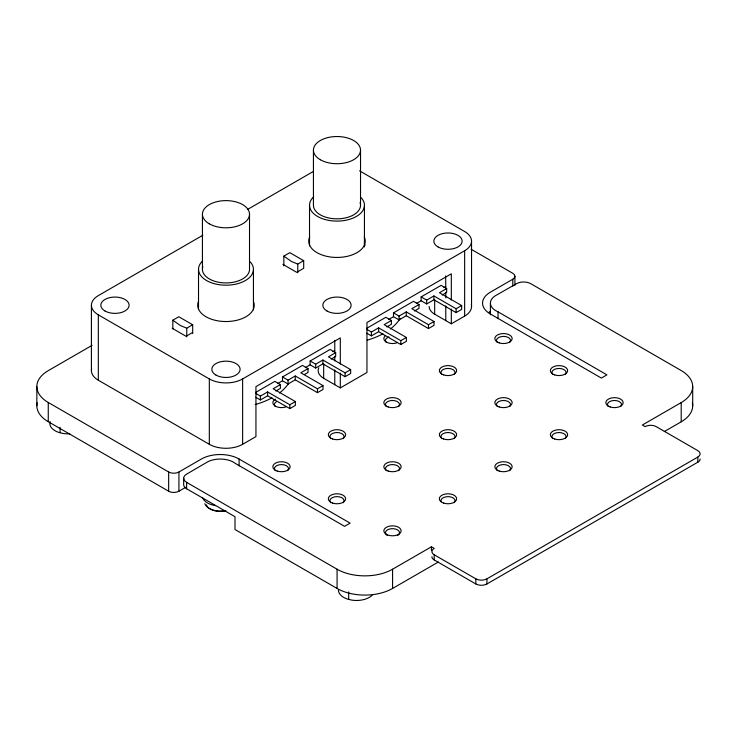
<?xml version="1.0" encoding="UTF-8"?>
<svg xmlns="http://www.w3.org/2000/svg" width="737" height="737" viewBox="0 0 737 737"><rect width="100%" height="100%" fill="white"/><g stroke="black" fill="none" stroke-linecap="round" stroke-linejoin="round"><path stroke-width="1.11" d="M202.85 235.25L98.316 295.611A23.547 13.598 0 0 0 98.316 314.837L98.316 380.209L209.326 444.3A23.547 13.598 0 0 0 242.63 444.3L255.942 436.608L255.942 386.612L340.31 337.905L340.31 364.041M247.65 209.391L313.363 171.454M92.088 345.349L48.264 370.647A38.987 22.506 0 0 0 48.264 402.476L48.264 421.702L168.662 491.22A7.259 4.192 0 0 0 178.934 491.22L185.761 487.277M172.827 328.886L172.827 320.208L178.805 316.753L192.679 324.768L192.679 333.437M283.837 265.873L283.837 256.117L289.807 252.662L303.69 260.677L303.69 268.268L296.762 272.358L282.888 264.353M172.827 320.208L180.482 325.588L186.756 328.186L192.679 324.768M283.837 256.117L291.493 261.497L297.766 264.095L303.69 260.677M192.679 332.451L186.056 336.275L172.182 328.269M98.316 314.837L209.326 378.929A23.547 13.598 0 0 0 242.63 378.929L464.642 250.746A23.547 13.598 0 0 0 464.642 231.519L359.582 170.864M255.803 392.36L274.837 381.37L280.382 384.576L280.382 388.417L275.878 391.025M308.029 368.62L300.807 372.784L323.009 385.598L323.009 389.449L317.463 392.655L295.261 379.831L288.047 383.995L282.492 380.789L282.492 376.948L302.474 365.414L308.029 368.62L308.029 372.461L304.418 374.543M335.667 352.655L328.453 356.828L350.655 369.642L350.655 373.484L345.1 376.69L322.898 363.875L315.685 368.039L310.139 364.833L310.139 360.992L330.121 349.458L335.667 352.655L335.667 356.505L331.162 359.103M366.814 328.269L385.847 317.279L391.393 320.484L391.393 324.335L386.879 326.933M419.031 304.528L411.817 308.692L434.019 321.507L434.019 325.358L428.473 328.564L406.271 315.74L399.049 319.904L393.503 316.707L393.503 312.857L413.485 301.322L419.031 304.528L419.031 308.37L414.526 310.977M446.677 288.572L439.464 292.736L461.657 305.551L461.657 309.402L456.111 312.599L433.909 299.784L426.695 303.948L421.14 300.742L421.14 296.9L441.122 285.366L446.677 288.572L446.677 292.414L442.163 295.021M277.711 383.562L282.492 380.789M305.348 367.597L310.139 364.833M332.848 351.724L334.672 350.674M388.712 319.471L393.503 316.707M416.359 303.506L421.14 300.742M443.858 287.633L445.673 286.582M255.776 393.438L260.401 396.11L267.623 391.946L289.825 404.76L295.371 401.554L295.371 405.405L289.825 408.611L267.623 395.787L260.401 399.961L255.776 397.289M280.382 384.576L273.169 388.74L295.371 401.554M282.492 376.948L288.047 380.154L295.261 375.99L317.463 388.804L323.009 385.598M310.139 360.992L315.685 364.198L322.898 360.024L345.1 372.848L350.655 369.642M366.786 329.347L371.411 332.018L378.625 327.854L400.827 340.669L406.382 337.472L406.382 341.314L400.827 344.52L378.625 331.705L371.411 335.869L366.786 333.198M391.393 320.484L384.18 324.648L406.382 337.472M393.503 312.857L399.049 316.062L406.271 311.898L428.473 324.713L434.019 321.507M421.14 296.9L426.695 300.106L433.909 295.942L456.111 308.757L461.657 305.551M48.264 402.476L168.662 471.993A7.259 4.192 0 0 0 178.934 471.993L201.367 459.04A26.689 15.413 0 0 1 239.11 459.04L350.121 523.132L344.566 526.329L235.398 463.472A18.84 10.88 0 0 0 205.964 462.836L186.627 474.131A10.069 5.813 0 0 0 186.627 482.357L186.627 488.769L235.002 516.701L235.002 529.516L337.076 588.448A39.245 22.663 0 0 0 392.581 588.448L438.358 562.018M471.063 249.217L512.786 273.307A7.259 4.192 0 0 1 512.786 279.24L490.354 292.193A26.689 15.413 0 0 0 490.354 313.98L601.364 378.072L606.919 374.866L498.046 311.834A18.84 10.88 0 0 1 496.941 294.846L516.499 283.681A10.069 5.813 0 0 1 530.751 283.681L681.2 370.545A39.245 22.663 0 0 1 681.2 402.586L681.2 421.813L664.277 431.578M318.789 367.781A18.84 10.88 0 0 0 323.663 378.284L340.31 387.902L366.952 372.517L366.952 322.53L451.32 273.814L451.32 299.95M429.155 306.5A18.84 10.88 0 0 0 434.673 314.192L451.32 323.81L464.642 316.118A23.547 13.598 0 0 0 471.339 304.731M186.627 482.357L337.076 569.222A39.245 22.663 0 0 0 392.581 569.222L431.431 546.79L434.204 548.392A7.849 4.533 0 0 0 434.204 554.795L434.204 559.927L475.835 583.962A7.849 4.533 0 0 0 486.936 583.962L697.847 462.191A7.849 4.533 0 0 0 700.15 458.985M681.2 402.586L642.351 425.019L645.124 426.622A7.849 4.533 0 0 1 656.225 426.622L697.847 450.657A7.849 4.533 0 0 1 697.847 457.06L697.847 462.191M434.204 554.795L475.835 578.831A7.849 4.533 0 0 0 486.936 578.831L697.847 457.06M692.697 386.566L692.697 405.792M514.914 276.274L514.914 285.32M512.786 279.24L512.786 286.03M498.046 311.834L498.046 318.624M490.4 303.497L490.4 314.8M486.936 578.831L486.936 583.962M475.835 578.831L475.835 583.962M471.542 241.128L471.542 306.5M464.642 250.746L464.642 316.118M456.111 308.757L456.111 312.599M451.32 309.043L451.32 323.81M445.673 275.896L445.774 288.793M445.774 292.202L445.774 297.877M445.774 305.837L445.774 320.604M434.673 299.452L434.673 314.192M433.909 295.942L433.909 299.784M431.431 546.79L431.431 550.631M428.473 324.713L428.473 328.564M426.695 300.106L426.695 303.948M406.271 311.898L406.271 315.74M400.827 340.669L400.827 344.52M399.049 316.062L399.049 319.904M392.581 569.222L392.581 588.448M378.625 327.854L378.625 331.705M371.411 332.018L371.411 335.869M364.437 205.77L364.437 246.932M360.531 150.127L360.531 205.245M348.693 591.894L348.693 599.365M345.1 372.848L345.1 376.69M340.31 373.125L340.31 387.902M337.076 569.222L337.076 588.448M334.764 340.383L334.764 352.885M334.764 356.293L334.764 360.835M334.764 369.928L334.764 384.696M323.663 363.544L323.663 378.284M322.898 360.024L322.898 363.875M317.463 388.804L317.463 392.655M315.685 364.198L315.685 368.039M313.437 150.127L313.437 205.245A23.547 13.598 0 0 0 339.296 218.769A23.547 13.598 0 0 0 360.08 202.583M309.522 204.711L309.522 245.863M297.766 264.095L297.766 272.773M295.261 375.99L295.261 379.831M289.825 404.76L289.825 408.611M288.047 380.154L288.047 383.995M267.623 391.946L267.623 395.787M260.401 396.11L260.401 399.961M253.436 269.862L253.436 309.881M249.521 214.209L249.521 269.327A23.547 13.598 0 0 1 223.661 282.861A23.547 13.598 0 0 1 202.878 266.674M242.63 378.929L242.63 444.3M239.11 459.04L239.11 465.821M209.326 378.929L209.326 444.3M202.426 214.209L202.426 269.327M198.52 268.793L198.52 308.812M186.756 328.186L186.756 336.864M183.67 478.249L183.67 484.651A10.069 5.813 0 0 0 186.627 488.769M178.934 471.993L178.934 491.22M168.662 471.993L168.662 491.22M91.416 305.219L91.416 370.591M60.066 427.396L60.066 432.73M36.85 386.566L36.85 405.792M253.464 301.442A28.255 16.315 0 0 1 226.102 321.535A28.255 16.315 0 0 1 198.428 301.59M364.281 236.909A28.255 16.315 0 0 1 336.984 257.443A28.255 16.315 0 0 1 309.687 236.909M364.281 243.321A28.255 16.315 0 0 1 364.999 245.412M98.316 380.209A23.547 13.598 0 0 1 91.618 368.822M288.526 383.452A66.717 38.517 0 0 1 279.461 393.005M271.962 397.86A66.717 38.517 0 0 1 255.223 404.549M250.212 261.865A27.472 15.864 0 0 1 225.052 285.182A27.472 15.864 0 0 1 202.657 260.944M400.136 318.412A66.717 38.517 0 0 1 390.463 328.914M382.964 333.769A66.717 38.517 0 0 1 367.275 340.153M361.222 197.774A27.472 15.864 0 0 1 336.054 221.091A27.472 15.864 0 0 1 313.667 196.853M692.356 402.835A39.245 22.663 0 0 1 681.2 421.813M48.264 421.702A38.987 22.506 0 0 1 37.182 402.853M434.204 559.927A7.849 4.533 0 0 1 431.91 556.721M372.139 595.266A18.057 10.419 0 0 1 351.825 600.121L347.477 599.08A18.057 10.419 0 0 1 338.449 590.051M69.766 433.78A18.057 10.419 0 0 1 63.207 433.485L58.849 432.444A18.057 10.419 0 0 1 50.098 421.601M225.43 510.538A15.698 9.065 0 0 1 204.812 503.666M215.563 505.637A18.057 10.419 0 0 1 202.5 497.512M225.891 510.741A14.132 8.153 0 0 1 206.36 504.781M488.493 312.617A26.689 15.413 0 0 1 490.354 311.419M330.867 502.735A7.066 4.081 0 0 1 336.984 496.618A7.066 4.081 0 0 1 343.101 502.735M441.868 438.644A7.066 4.081 0 0 1 447.995 432.527A7.066 4.081 0 0 1 454.112 438.644M330.867 438.644A7.066 4.081 0 0 1 336.984 432.527A7.066 4.081 0 0 1 343.101 438.644M441.868 374.553A7.066 4.081 0 0 1 447.995 368.436A7.066 4.081 0 0 1 454.112 374.553M275.362 470.694A7.066 4.081 0 0 1 281.479 464.577A7.066 4.081 0 0 1 287.596 470.694M497.374 342.512A7.066 4.081 0 0 1 503.491 336.394A7.066 4.081 0 0 1 509.608 342.512M552.879 374.553A7.066 4.081 0 0 1 558.996 368.436A7.066 4.081 0 0 1 565.113 374.553M386.372 406.603A7.066 4.081 0 0 1 392.489 400.486A7.066 4.081 0 0 1 398.606 406.603M396.801 342.871A8.632 4.984 0 0 1 386.381 342.079A8.632 4.984 0 0 1 385.009 336.054M386.372 342.512A7.066 4.081 0 0 1 388.952 336.938M275.362 406.603A7.066 4.081 0 0 1 276.486 401.674M285.799 406.953A8.632 4.984 0 0 1 274.625 405.672A8.632 4.984 0 0 1 275.371 399.113M386.372 470.694A7.066 4.081 0 0 1 392.489 464.577A7.066 4.081 0 0 1 398.606 470.694M497.374 406.603A7.066 4.081 0 0 1 503.491 400.486A7.066 4.081 0 0 1 509.608 406.603M497.374 470.694A7.066 4.081 0 0 1 503.491 464.577A7.066 4.081 0 0 1 509.608 470.694M608.384 406.603A7.066 4.081 0 0 1 614.501 400.486A7.066 4.081 0 0 1 620.618 406.603M441.168 501.75A7.066 4.081 0 0 1 448.916 496.655A7.066 4.081 0 0 1 454.112 502.735M387.487 535.624A7.066 4.081 0 0 1 387.487 529.857A7.066 4.081 0 0 1 397.483 529.857A7.066 4.081 0 0 1 397.483 535.624M552.879 438.644A7.066 4.081 0 0 1 558.996 432.527A7.066 4.081 0 0 1 565.113 438.644M215.987 375.078A14.132 8.153 0 0 0 239.617 371.42A14.132 8.153 0 0 0 222.316 361.434A14.132 8.153 0 0 0 215.987 375.078M326.988 310.986A14.132 8.153 0 0 0 350.628 307.329A14.132 8.153 0 0 0 333.327 297.343A14.132 8.153 0 0 0 326.988 310.986M104.976 310.986A14.132 8.153 0 0 0 128.616 307.329A14.132 8.153 0 0 0 111.305 297.343A14.132 8.153 0 0 0 104.976 310.986M437.999 246.904A14.132 8.153 0 0 0 461.638 243.247A14.132 8.153 0 0 0 444.337 233.251A14.132 8.153 0 0 0 437.999 246.904M209.326 223.827A23.547 13.598 0 0 0 248.719 217.728A23.547 13.598 0 0 0 219.875 201.081A23.547 13.598 0 0 0 209.326 223.827M320.328 159.736A23.547 13.598 0 0 0 359.73 153.637A23.547 13.598 0 0 0 330.885 136.99A23.547 13.598 0 0 0 320.328 159.736M332.663 503.095A8.632 4.984 0 0 0 345.616 498.774A8.632 4.984 0 0 0 332.663 494.453A8.632 4.984 0 0 0 332.663 503.095M443.674 439.003A8.632 4.984 0 0 0 456.627 434.683A8.632 4.984 0 0 0 443.674 430.371A8.632 4.984 0 0 0 443.674 439.003M332.663 439.003A8.632 4.984 0 0 0 345.616 434.683A8.632 4.984 0 0 0 332.663 430.371A8.632 4.984 0 0 0 332.663 439.003M443.674 374.912A8.632 4.984 0 0 0 456.627 370.591A8.632 4.984 0 0 0 443.674 366.28A8.632 4.984 0 0 0 443.674 374.912M277.158 471.044A8.632 4.984 0 0 0 290.111 466.733A8.632 4.984 0 0 0 277.158 462.412A8.632 4.984 0 0 0 277.158 471.044M499.179 342.871A8.632 4.984 0 0 0 512.132 338.55A8.632 4.984 0 0 0 499.179 334.23A8.632 4.984 0 0 0 499.179 342.871M554.685 374.912A8.632 4.984 0 0 0 567.628 370.591A8.632 4.984 0 0 0 554.685 366.28A8.632 4.984 0 0 0 554.685 374.912M388.169 406.953A8.632 4.984 0 0 0 401.121 402.642A8.632 4.984 0 0 0 388.169 398.321A8.632 4.984 0 0 0 388.169 406.953M388.169 471.044A8.632 4.984 0 0 0 401.121 466.733A8.632 4.984 0 0 0 388.169 462.412A8.632 4.984 0 0 0 388.169 471.044M499.179 406.953A8.632 4.984 0 0 0 512.132 402.642A8.632 4.984 0 0 0 499.179 398.321A8.632 4.984 0 0 0 499.179 406.953M443.674 503.095A8.632 4.984 0 0 0 456.627 498.774A8.632 4.984 0 0 0 443.674 494.453A8.632 4.984 0 0 0 443.674 503.095M610.181 406.953A8.632 4.984 0 0 0 623.134 402.642A8.632 4.984 0 0 0 610.181 398.321A8.632 4.984 0 0 0 610.181 406.953M386.381 534.343A8.632 4.984 0 0 0 400.827 532.114A8.632 4.984 0 0 0 390.251 526.006A8.632 4.984 0 0 0 386.381 534.343M499.179 471.044A8.632 4.984 0 0 0 512.132 466.733A8.632 4.984 0 0 0 499.179 462.412A8.632 4.984 0 0 0 499.179 471.044M554.685 439.003A8.632 4.984 0 0 0 567.628 434.683A8.632 4.984 0 0 0 554.685 430.371A8.632 4.984 0 0 0 554.685 439.003"/></g></svg>
